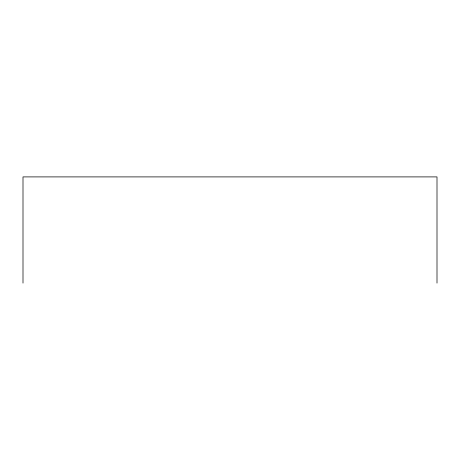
<?xml version="1.0" encoding="UTF-8"?>
<svg xmlns="http://www.w3.org/2000/svg" width="460" height="460" viewBox="0 0 460 460"><rect width="100%" height="100%" fill="white"/><g stroke="black" fill="none" stroke-linecap="round" stroke-linejoin="round"><path stroke-width="0.69" d="M437 283.095L437 176.905L23 176.905L23 283.095"/></g></svg>
